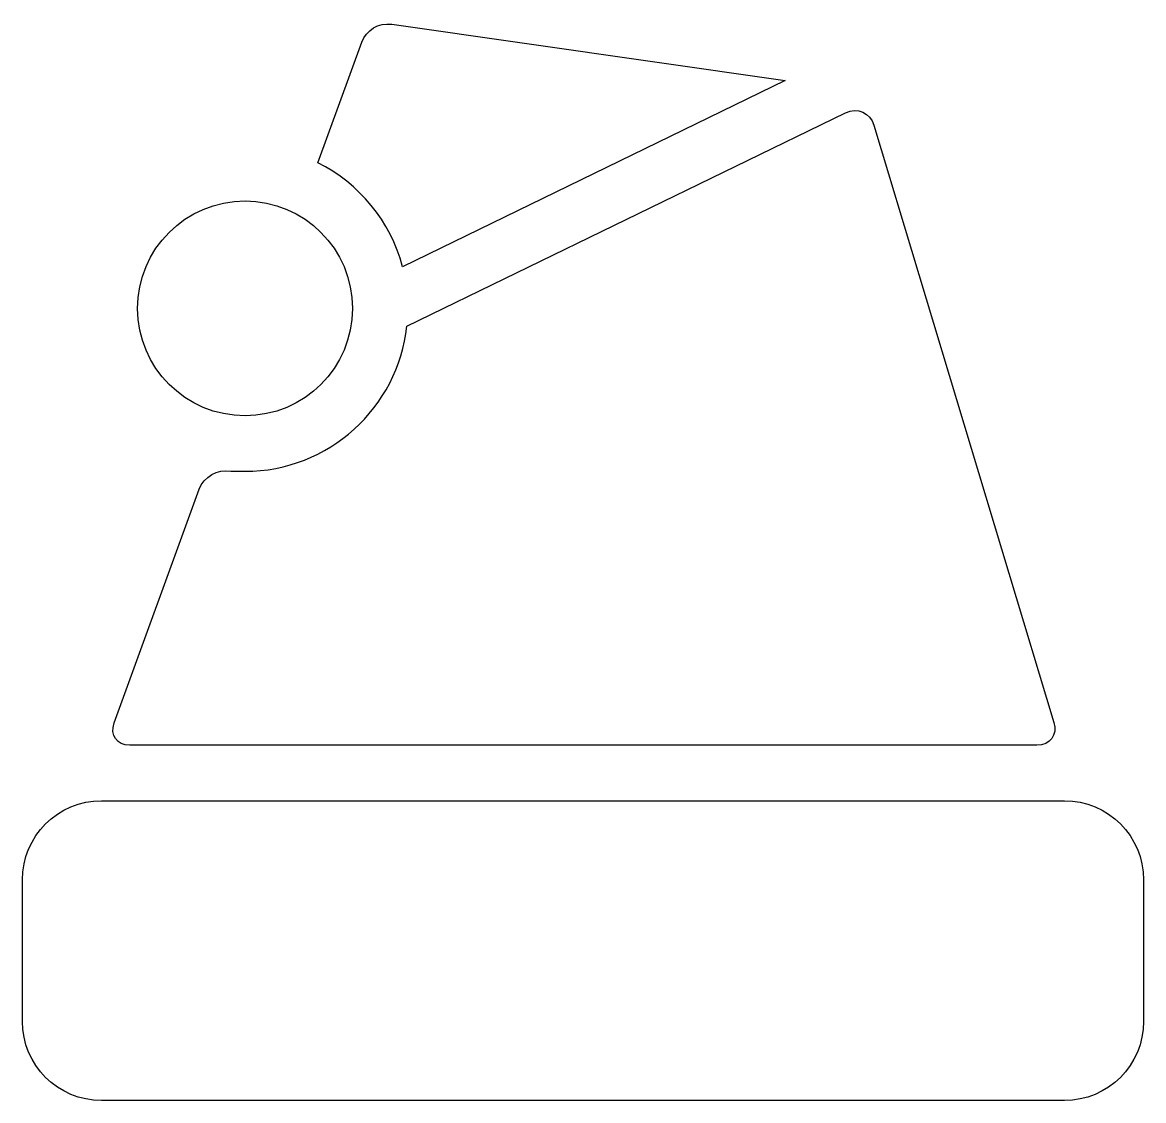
# Model space of a CAD drawing. Header units: centimetres. Extents: x -10.8 to 10.8, y -10.4 to 10.4.
import ezdxf

# ---------------------------------------------------------------- set-up
doc = ezdxf.new("R2010")
doc.units = ezdxf.units.CM
doc.header["$MEASUREMENT"] = 0
doc.layers.add('Layer 1', color=7, linetype='Continuous')

msp = doc.modelspace()

# ---------------------------------------------------------------- linework, layer by layer
at = {"layer": 'Layer 1'}
for points, knots in [([(-3.47541, 5.69227), (-3.47541, 5.69227), (3.89579, 9.2765), (3.89579, 9.2765), (3.89579, 9.2765), (3.89579, 9.2765), (-3.6844, 10.35957), (-3.6844, 10.35957), (-3.6844, 10.35957), (-3.93563, 10.39584), (-4.17545, 10.25089), (-4.26188, 10.01333), (-4.26188, 10.01333), (-4.26188, 10.01333), (-5.10484, 7.69513), (-5.10484, 7.69513), (-5.10484, 7.69513), (-4.31022, 7.29575), (-3.70752, 6.56867), (-3.47541, 5.69227)], [0, 0, 0, 0, 0.16666667, 0.16666667, 0.16666667, 0.16666667, 0.33333333, 0.33333333, 0.33333333, 0.33333333, 0.5, 0.5, 0.5, 0.5, 0.66666667, 0.66666667, 0.66666667, 0.66666667, 1, 1, 1, 1]), ([(-8.7257, -3.52215), (-8.7257, -3.52215), (8.74264, -3.52215), (8.74264, -3.52215), (8.74264, -3.52215), (8.99438, -3.52215), (9.14093, -3.32493), (9.06823, -3.08388), (9.06823, -3.08388), (9.06823, -3.08388), (5.60126, 8.41567), (5.60126, 8.41567), (5.60126, 8.41567), (5.52857, 8.65672), (5.28388, 8.76387), (5.05751, 8.65374), (5.05751, 8.65374), (5.05751, 8.65374), (-3.39014, 4.54611), (-3.39014, 4.54611), (-3.39014, 4.54611), (-3.56177, 2.97709), (-4.89446, 1.75191), (-6.5084, 1.75191), (-6.5084, 1.75191), (-6.5084, 1.75191), (-6.78405, 1.75656), (-6.78405, 1.75656), (-6.78405, 1.75656), (-7.03179, 1.80119), (-7.3049, 1.6441), (-7.39097, 1.40749), (-7.39097, 1.40749), (-7.39097, 1.40749), (-9.02701, -3.09203), (-9.02701, -3.09203), (-9.02701, -3.09203), (-9.11302, -3.32857), (-8.97744, -3.52215), (-8.7257, -3.52215)], [0, 0, 0, 0, 0.09090909, 0.09090909, 0.09090909, 0.09090909, 0.18181818, 0.18181818, 0.18181818, 0.18181818, 0.27272727, 0.27272727, 0.27272727, 0.27272727, 0.36363636, 0.36363636, 0.36363636, 0.36363636, 0.45454545, 0.45454545, 0.45454545, 0.45454545, 0.54545455, 0.54545455, 0.54545455, 0.54545455, 0.63636364, 0.63636364, 0.63636364, 0.63636364, 0.72727273, 0.72727273, 0.72727273, 0.72727273, 0.81818182, 0.81818182, 0.81818182, 0.81818182, 1, 1, 1, 1]), ([(-6.5084, 2.82), (-5.36733, 2.82), (-4.43903, 3.74844), (-4.43903, 4.88959), (-4.43903, 4.88959), (-4.43903, 6.03081), (-5.36733, 6.95925), (-6.5084, 6.95925), (-6.5084, 6.95925), (-7.64947, 6.95925), (-8.57777, 6.03081), (-8.57777, 4.88959), (-8.57777, 4.88959), (-8.57777, 3.74845), (-7.64948, 2.82), (-6.5084, 2.82)], [0, 0, 0, 0, 0.2, 0.2, 0.2, 0.2, 0.4, 0.4, 0.4, 0.4, 0.6, 0.6, 0.6, 0.6, 1, 1, 1, 1]), ([(9.26923, -4.59024), (9.26923, -4.59024), (-9.26923, -4.59024), (-9.26923, -4.59024), (-9.26923, -4.59024), (-10.11052, -4.59024), (-10.795, -5.27465), (-10.795, -6.116), (-10.795, -6.116), (-10.795, -6.116), (-10.795, -8.83932), (-10.795, -8.83932), (-10.795, -8.83932), (-10.795, -9.68068), (-10.11052, -10.36509), (-9.26923, -10.36509), (-9.26923, -10.36509), (-9.26923, -10.36509), (9.26916, -10.36509), (9.26916, -10.36509), (9.26916, -10.36509), (10.11052, -10.36509), (10.79493, -9.68061), (10.79493, -8.83932), (10.79493, -8.83932), (10.79493, -8.83932), (10.79493, -6.116), (10.79493, -6.116), (10.79493, -6.116), (10.795, -5.27465), (10.11059, -4.59024), (9.26923, -4.59024)], [0, 0, 0, 0, 0.11111111, 0.11111111, 0.11111111, 0.11111111, 0.22222222, 0.22222222, 0.22222222, 0.22222222, 0.33333333, 0.33333333, 0.33333333, 0.33333333, 0.44444444, 0.44444444, 0.44444444, 0.44444444, 0.55555556, 0.55555556, 0.55555556, 0.55555556, 0.66666667, 0.66666667, 0.66666667, 0.66666667, 0.77777778, 0.77777778, 0.77777778, 0.77777778, 1, 1, 1, 1])]:
    msp.add_open_spline(points, degree=3, knots=knots, dxfattribs=at)

doc.saveas('drawing.dxf')
